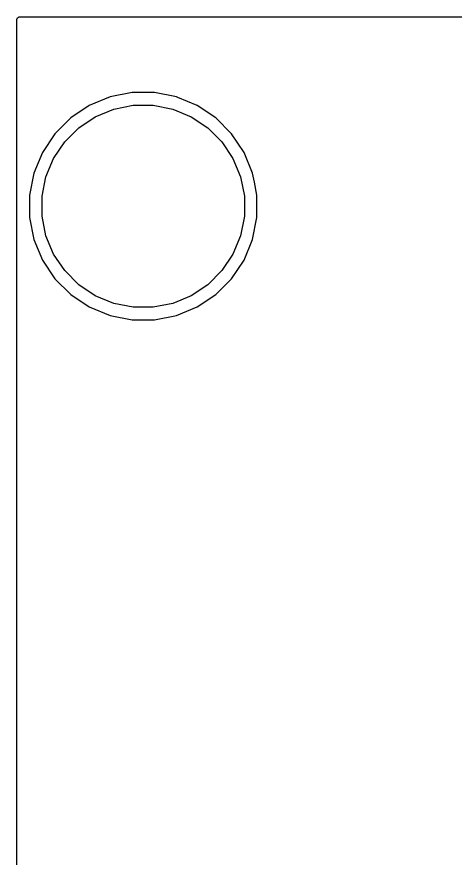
# Model space of a CAD drawing. Extents: x 150 to 178.5, y -114.8 to -80.
# Drawn here: x 150 to 156.94, y -93.32 to -80 of the extents above; entities that cross this region are included whole.
import ezdxf

# ---------------------------------------------------------------- set-up
doc = ezdxf.new("R2010")
doc.units = 0
doc.header["$MEASUREMENT"] = 0
doc.layers.add('BLACK', color=7, linetype='CONTINUOUS')

msp = doc.modelspace()

# ---------------------------------------------------------------- linework, layer by layer
at = {"layer": 'BLACK', "linetype": 'CONTINUOUS'}
for p, q in [((150, -80.0493), (150.001, -80.0447)), ((150, -80.0496), (150, -80.0493)), ((150, -80.0497), (150, -80.0496)), ((150, -80.0497), (150, -80.0497)), ((150, -80.05), (150, -80.0497)), ((150, -114.725), (150, -80.05)), ((150.001, -80.0396), (150.003, -80.0351)), ((150.001, -80.0398), (150.001, -80.0396)), ((150.001, -80.0399), (150.001, -80.0398)), ((150.001, -80.0447), (150.001, -80.0399)), ((150.003, -80.0351), (150.004, -80.0306)), ((150.004, -80.0303), (150.006, -80.0262)), ((150.004, -80.0305), (150.004, -80.0303)), ((150.004, -80.0306), (150.004, -80.0305)), ((150.006, -80.0262), (150.009, -80.022)), ((150.009, -80.0218), (150.012, -80.0182)), ((150.009, -80.0219), (150.009, -80.0218)), ((150.009, -80.022), (150.009, -80.0219)), ((150.012, -80.0182), (150.015, -80.0145)), ((150.015, -80.0143), (150.019, -80.0114)), ((150.015, -80.0144), (150.015, -80.0143)), ((150.015, -80.0145), (150.015, -80.0144)), ((150.019, -80.0114), (150.022, -80.0084)), ((150.022, -80.0083), (150.023, -80.0082)), ((150.022, -80.0084), (150.022, -80.0083)), ((150.023, -80.0082), (150.027, -80.006)), ((150.027, -80.006), (150.031, -80.0038)), ((150.031, -80.0036), (150.036, -80.0023)), ((150.031, -80.0037), (150.031, -80.0036)), ((150.031, -80.0038), (150.031, -80.0037)), ((150.036, -80.0023), (150.04, -80.001)), ((150.04, -80.001), (150.04, -80.0009)), ((150.04, -80.0009), (150.041, -80.0009)), ((150.041, -80.0009), (150.045, -80.0005)), ((150.045, -80.0005), (150.05, -80)), ((150.05, -80), (178.45, -80)), ((151.475, -81.2692), (151.147, -81.4049)), ((151.823, -81.2), (151.475, -81.2692)), ((152.177, -81.2), (151.823, -81.2)), ((152.525, -81.2692), (152.177, -81.2)), ((152.548, -81.2786), (152.525, -81.2692)), ((152.853, -81.4049), (152.548, -81.2786)), ((151.147, -81.4049), (150.853, -81.6018)), ((151.533, -81.4615), (151.842, -81.4)), ((151.842, -81.4), (152.158, -81.4)), ((152.158, -81.4), (152.467, -81.4615)), ((153.147, -81.6018), (152.853, -81.4049)), ((151.242, -81.5821), (151.533, -81.4615)), ((152.467, -81.4615), (152.758, -81.5821)), ((150.853, -81.6018), (150.602, -81.8526)), ((150.98, -81.7572), (151.242, -81.5821)), ((152.758, -81.5821), (153.02, -81.7572)), ((153.398, -81.8526), (153.147, -81.6018)), ((150.757, -81.9801), (150.98, -81.7572)), ((153.02, -81.7572), (153.243, -81.9801)), ((150.602, -81.8526), (150.405, -82.1474)), ((153.595, -82.1474), (153.398, -81.8526)), ((150.582, -82.2421), (150.757, -81.9801)), ((153.243, -81.9801), (153.418, -82.2421)), ((150.405, -82.1474), (150.269, -82.475)), ((153.731, -82.475), (153.595, -82.1474)), ((150.461, -82.5333), (150.582, -82.2421)), ((153.418, -82.2421), (153.539, -82.5333)), ((150.269, -82.475), (150.2, -82.8227)), ((153.759, -82.6188), (153.731, -82.475)), ((150.4, -82.8424), (150.461, -82.5333)), ((153.539, -82.5333), (153.6, -82.8424)), ((153.8, -82.8227), (153.759, -82.6188)), ((150.2, -82.8227), (150.2, -83.1773)), ((150.4, -83.1576), (150.4, -82.8424)), ((153.6, -82.8424), (153.6, -83.1576)), ((153.8, -83.1773), (153.8, -82.8227)), ((150.2, -83.1773), (150.269, -83.525)), ((150.461, -83.4667), (150.4, -83.1576)), ((153.6, -83.1576), (153.539, -83.4667)), ((153.731, -83.525), (153.8, -83.1773)), ((150.269, -83.525), (150.405, -83.8526)), ((150.582, -83.7579), (150.461, -83.4667)), ((153.539, -83.4667), (153.418, -83.7579)), ((153.595, -83.8526), (153.731, -83.525)), ((150.757, -84.0199), (150.582, -83.7579)), ((153.418, -83.7579), (153.243, -84.0199)), ((150.405, -83.8526), (150.602, -84.1474)), ((153.398, -84.1474), (153.595, -83.8526)), ((150.98, -84.2428), (150.757, -84.0199)), ((153.243, -84.0199), (153.02, -84.2428)), ((150.602, -84.1474), (150.853, -84.3982)), ((153.147, -84.3982), (153.398, -84.1474)), ((151.242, -84.4179), (150.98, -84.2428)), ((153.02, -84.2428), (152.758, -84.4179)), ((150.853, -84.3982), (151.147, -84.5951)), ((151.533, -84.5385), (151.242, -84.4179)), ((152.758, -84.4179), (152.467, -84.5385)), ((152.853, -84.5951), (153.147, -84.3982)), ((151.147, -84.5951), (151.475, -84.7308)), ((151.842, -84.6), (151.533, -84.5385)), ((152.158, -84.6), (151.842, -84.6)), ((152.467, -84.5385), (152.158, -84.6)), ((152.525, -84.7308), (152.853, -84.5951)), ((151.475, -84.7308), (151.823, -84.8)), ((152.177, -84.8), (152.525, -84.7308)), ((151.823, -84.8), (152.177, -84.8))]:
    msp.add_line(p, q, dxfattribs=at)

doc.saveas('drawing.dxf')
